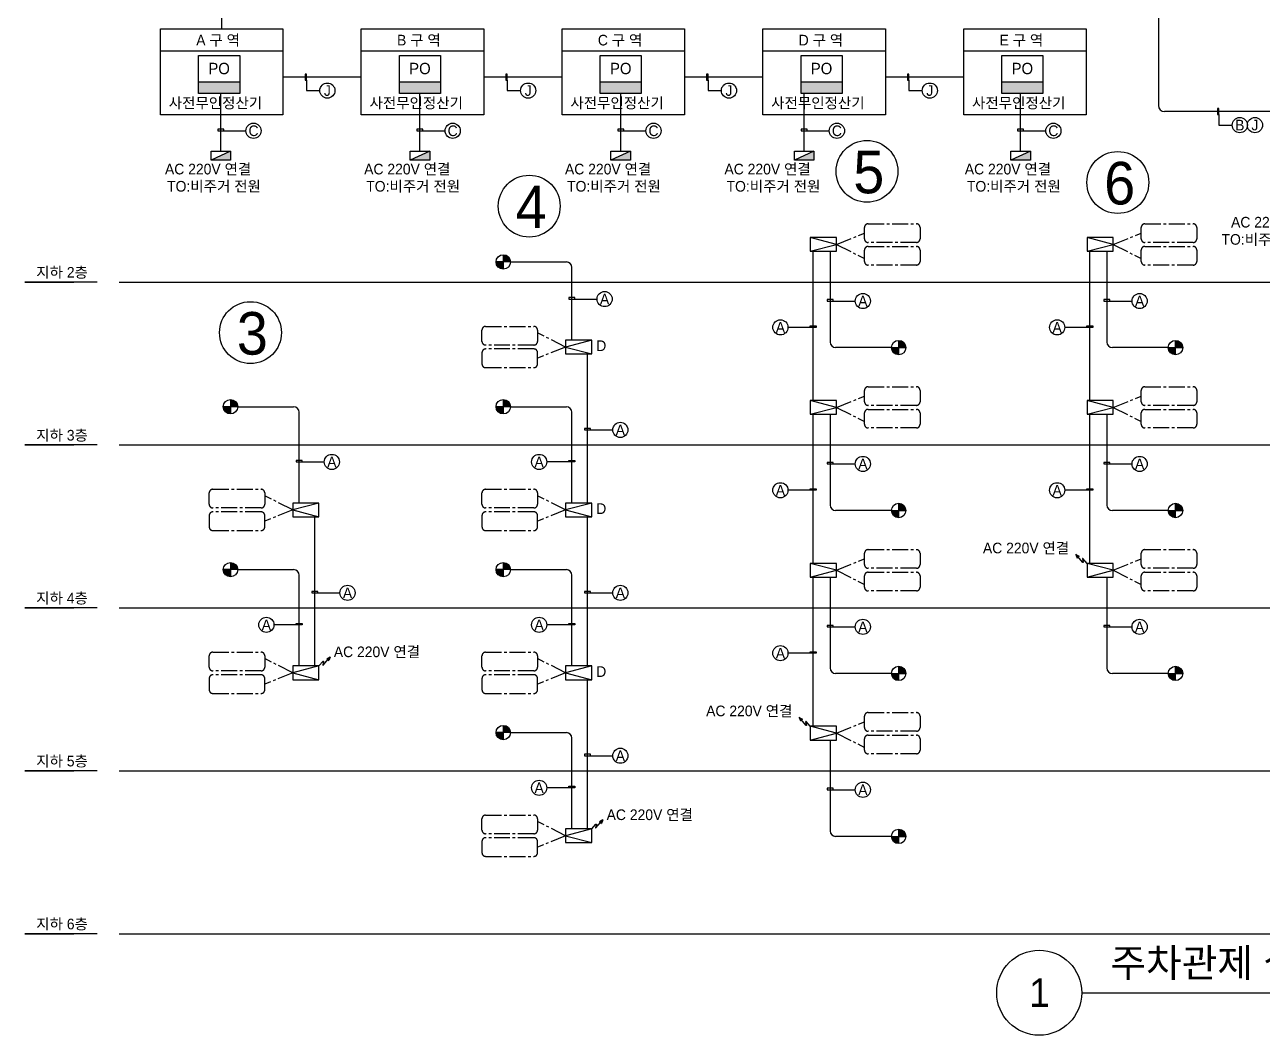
# Model space of a CAD drawing. Header units: millimetres. Extents: x 5818 to 80822, y 2110 to 56558.
# Drawn here: x 5827 to 40745, y 3216 to 31698 of the extents above; entities that cross this region are included whole.
import ezdxf
from ezdxf.enums import TextEntityAlignment as Align

# ---------------------------------------------------------------- set-up
doc = ezdxf.new("R2010")
doc.units = ezdxf.units.MM
doc.header["$LTSCALE"] = 600
doc.header["$MEASUREMENT"] = 0
doc.linetypes.add('CENTER2', pattern=[1.125, 0.75, -0.125, 0.125, -0.125])
for name, color, linetype in [('5', 2, 'CONTINUOUS'), ('e-con', 1, 'CONTINUOUS'), ('e-text', 6, 'CONTINUOUS'), ('e-text-box', 7, 'CONTINUOUS'), ('ITS', 6, 'CONTINUOUS'), ('RXSYMBOL', 7, 'CONTINUOUS'), ('TXT', 3, 'CONTINUOUS')]:
    doc.layers.add(name, color=color, linetype=linetype)
doc.styles.add('돋움', font='Dotum.TTF')

msp = doc.modelspace()

# ---------------------------------------------------------------- hatches: boundary and pattern name
at = {"layer": '5', "ltscale": 2}
h = msp.add_hatch(color=7, dxfattribs=at)
h.dxf.hatch_style = 1
h.paths.add_polyline_path([(10727, 30094), (10727, 29763), (11887, 29763), (11887, 30094)])
h = msp.add_hatch(color=7, dxfattribs=at)
h.dxf.hatch_style = 1
h.paths.add_polyline_path([(16389, 30094), (16389, 29763), (17549, 29763), (17549, 30094)])
h = msp.add_hatch(color=7, dxfattribs=at)
h.dxf.hatch_style = 1
h.paths.add_polyline_path([(22051, 30094), (22051, 29763), (23210, 29763), (23210, 30094)])
h = msp.add_hatch(color=7, dxfattribs=at)
h.dxf.hatch_style = 1
h.paths.add_polyline_path([(27713, 30094), (27713, 29763), (28872, 29763), (28872, 30094)])
h = msp.add_hatch(color=7, dxfattribs=at)
h.dxf.hatch_style = 1
h.paths.add_polyline_path([(33374, 30094), (33374, 29763), (34534, 29763), (34534, 30094)])
at = {"layer": 'e-text-box'}
for points in [[(11629, 27877), (11629, 28133), (11078, 27877)], [(17244, 27877), (17244, 28133), (16694, 27877)], [(22906, 27877), (22906, 28133), (22355, 27877)], [(28077, 27877), (28077, 28133), (27526, 27877)], [(34180, 27877), (34180, 28133), (33629, 27877)]]:
    msp.add_hatch(color=256, dxfattribs=at).paths.add_polyline_path(points)
h = msp.add_hatch(color=256, dxfattribs=at)
h.paths.add_polyline_path([(19522, 25013), (19319, 25013), (19319, 25216, -0.414214)])
h.paths.add_polyline_path([(19319, 24811, -0.414214), (19117, 25013), (19319, 25013)])
h = msp.add_hatch(color=256, dxfattribs=at)
h.paths.add_polyline_path([(30265, 22598), (30467, 22598), (30467, 22395, -0.414214)])
h.paths.add_polyline_path([(30467, 22800, -0.414214), (30670, 22598), (30467, 22598)])
h = msp.add_hatch(color=256, dxfattribs=at)
h.paths.add_polyline_path([(38068, 22598), (38271, 22598), (38271, 22395, -0.414214)])
h.paths.add_polyline_path([(38271, 22800, -0.414214), (38473, 22598), (38271, 22598)])
h = msp.add_hatch(color=256, dxfattribs=at)
h.paths.add_polyline_path([(11831, 20931), (11628, 20931), (11628, 21134, -0.414214)])
h.paths.add_polyline_path([(11628, 20729, -0.414214), (11426, 20931), (11628, 20931)])
h = msp.add_hatch(color=256, dxfattribs=at)
h.paths.add_polyline_path([(19522, 20931), (19319, 20931), (19319, 21134, -0.414214)])
h.paths.add_polyline_path([(19319, 20729, -0.414214), (19117, 20931), (19319, 20931)])
h = msp.add_hatch(color=256, dxfattribs=at)
h.paths.add_polyline_path([(30265, 18006), (30467, 18006), (30467, 17803, -0.414214)])
h.paths.add_polyline_path([(30467, 18208, -0.414214), (30670, 18006), (30467, 18006)])
h = msp.add_hatch(color=256, dxfattribs=at)
h.paths.add_polyline_path([(38068, 18006), (38271, 18006), (38271, 17803, -0.414214)])
h.paths.add_polyline_path([(38271, 18208, -0.414214), (38473, 18006), (38271, 18006)])
h = msp.add_hatch(color=256, dxfattribs=at)
h.paths.add_polyline_path([(11831, 16339), (11628, 16339), (11628, 16542, -0.414214)])
h.paths.add_polyline_path([(11628, 16137, -0.414214), (11426, 16339), (11628, 16339)])
h = msp.add_hatch(color=256, dxfattribs=at)
h.paths.add_polyline_path([(19522, 16339), (19319, 16339), (19319, 16542, -0.414214)])
h.paths.add_polyline_path([(19319, 16137, -0.414214), (19117, 16339), (19319, 16339)])
h = msp.add_hatch(color=256, dxfattribs=at)
h.paths.add_polyline_path([(30265, 13413), (30467, 13413), (30467, 13211, -0.414214)])
h.paths.add_polyline_path([(30467, 13616, -0.414214), (30670, 13413), (30467, 13413)])
h = msp.add_hatch(color=256, dxfattribs=at)
h.paths.add_polyline_path([(38068, 13413), (38271, 13413), (38271, 13211, -0.414214)])
h.paths.add_polyline_path([(38271, 13616, -0.414214), (38473, 13413), (38271, 13413)])
h = msp.add_hatch(color=256, dxfattribs=at)
h.paths.add_polyline_path([(19522, 11747), (19319, 11747), (19319, 11950, -0.414214)])
h.paths.add_polyline_path([(19319, 11545, -0.414214), (19117, 11747), (19319, 11747)])
h = msp.add_hatch(color=256, dxfattribs=at)
h.paths.add_polyline_path([(30265, 8821), (30467, 8821), (30467, 8619, -0.414214)])
h.paths.add_polyline_path([(30467, 9024, -0.414214), (30670, 8821), (30467, 8821)])

# ---------------------------------------------------------------- linework, layer by layer
at = {"layer": 'e-con'}
for p, q in [((9652, 30959), (13107, 30959)), ((15313, 30959), (18769, 30959)), ((20975, 30959), (24431, 30959)), ((26637, 30959), (30092, 30959)), ((32299, 30959), (35754, 30959)), ((11353, 28133), (11353, 29763)), ((16969, 28133), (16969, 29763)), ((22631, 28133), (22631, 29763)), ((27802, 28133), (27802, 29763)), ((33904, 28133), (33904, 29763))]:
    msp.add_line(p, q, dxfattribs=at)
for points in [[(9652, 31581), (13107, 31581), (13107, 29163), (9652, 29163)], [(15313, 31581), (18769, 31581), (18769, 29163), (15313, 29163)], [(20975, 31581), (24431, 31581), (24431, 29163), (20975, 29163)], [(26637, 31581), (30092, 31581), (30092, 29163), (26637, 29163)], [(32299, 31581), (35754, 31581), (35754, 29163), (32299, 29163)]]:
    msp.add_lwpolyline(points, close=True, dxfattribs=at)
for centre in [(29573, 27567), (36645, 27252), (20050, 26585), (12191, 23020)]:
    msp.add_circle(centre, 872, dxfattribs=at)
at = {"layer": 'e-text-box'}
for p, q in [((37789, 42029), (37789, 29422)), ((11379, 31581), (11379, 32234)), ((15313, 30222), (13107, 30222)), ((13770, 30137), (13770, 29842)), ((20975, 30222), (18769, 30222)), ((19432, 30137), (19432, 29842)), ((26637, 30222), (24431, 30222)), ((25093, 30137), (25093, 29842)), ((32299, 30222), (30092, 30222)), ((30755, 30137), (30755, 29842)), ((13770, 29842), (14145, 29842)), ((19432, 29842), (19807, 29842)), ((25093, 29842), (25469, 29842)), ((30755, 29842), (31130, 29842)), ((50789, 29249), (37962, 29249)), ((39495, 29164), (39495, 28870)), ((11268, 28710), (12063, 28710)), ((16884, 28710), (17678, 28710)), ((22545, 28710), (23340, 28710)), ((27716, 28710), (28511, 28710)), ((33819, 28710), (34614, 28710)), ((39495, 28870), (39870, 28870)), ((11629, 28133), (11078, 27877)), ((17244, 28133), (16694, 27877)), ((22906, 28133), (22355, 27877)), ((28077, 28133), (27526, 27877)), ((34180, 28133), (33629, 27877)), ((28712, 25506), (27974, 25699)), ((27974, 25313), (28712, 25506)), ((36515, 25506), (35777, 25699)), ((35777, 25313), (36515, 25506)), ((19319, 25216), (19319, 24811)), ((28055, 21107), (28055, 25313)), ((28534, 25313), (28534, 22753)), ((35858, 21107), (35858, 25313)), ((36337, 25313), (36337, 22753)), ((19522, 25013), (19117, 25013)), ((19522, 25013), (21098, 25013)), ((21253, 22809), (21253, 24858)), ((7869, 24446), (5827, 24446)), ((5827, 24446), (7207, 24446)), ((8491, 24446), (61296, 24446)), ((21167, 23967), (21962, 23967)), ((28449, 23911), (29244, 23911)), ((36252, 23911), (37047, 23911)), ((28140, 23169), (27345, 23169)), ((35943, 23169), (35148, 23169)), ((21813, 22809), (21075, 22615)), ((30467, 22395), (30467, 22800)), ((38271, 22395), (38271, 22800)), ((21075, 22615), (21813, 22422)), ((21696, 18216), (21696, 22422)), ((30265, 22598), (28689, 22598)), ((30265, 22598), (30670, 22598)), ((38068, 22598), (36492, 22598)), ((38068, 22598), (38473, 22598)), ((11628, 21134), (11628, 20729)), ((19319, 21134), (19319, 20729)), ((28712, 20914), (27974, 21107)), ((36515, 20914), (35777, 21107)), ((11831, 20931), (11426, 20931)), ((11831, 20931), (13407, 20931)), ((13562, 18216), (13562, 20776)), ((19522, 20931), (19117, 20931)), ((19522, 20931), (21098, 20931)), ((21253, 18216), (21253, 20776)), ((27974, 20720), (28712, 20914)), ((28055, 16515), (28055, 20720)), ((28534, 20720), (28534, 18161)), ((35777, 20720), (36515, 20914)), ((35858, 16515), (35858, 20720)), ((36337, 20720), (36337, 18161)), ((21611, 20278), (22405, 20278)), ((7869, 19854), (5827, 19854)), ((5827, 19854), (7207, 19854)), ((8491, 19854), (61296, 19854)), ((13476, 19375), (14271, 19375)), ((21338, 19375), (20543, 19375)), ((28449, 19319), (29244, 19319)), ((36252, 19319), (37047, 19319)), ((28140, 18577), (27345, 18577)), ((35943, 18577), (35148, 18577)), ((14122, 18216), (13384, 18023)), ((21813, 18216), (21075, 18023)), ((30467, 17803), (30467, 18208)), ((38271, 17803), (38271, 18208)), ((13384, 18023), (14122, 17830)), ((14005, 13624), (14005, 17830)), ((21075, 18023), (21813, 17830)), ((21696, 13624), (21696, 17830)), ((30265, 18006), (28689, 18006)), ((30265, 18006), (30670, 18006)), ((38068, 18006), (36492, 18006)), ((38068, 18006), (38473, 18006)), ((35463, 16768), (35557, 16715)), ((35463, 16768), (35501, 16667)), ((11628, 16542), (11628, 16137)), ((19319, 16542), (19319, 16137)), ((28712, 16322), (27974, 16515)), ((35557, 16715), (35501, 16667)), ((36515, 16322), (35777, 16515)), ((11831, 16339), (11426, 16339)), ((11831, 16339), (13407, 16339)), ((13562, 13624), (13562, 16184)), ((19522, 16339), (19117, 16339)), ((19522, 16339), (21098, 16339)), ((21253, 13624), (21253, 16184)), ((27974, 16128), (28712, 16322)), ((28055, 11923), (28055, 16128)), ((28534, 16128), (28534, 13568)), ((35777, 16128), (36515, 16322)), ((36337, 16128), (36337, 13568)), ((13920, 15686), (14714, 15686)), ((21611, 15686), (22405, 15686)), ((7869, 15262), (5827, 15262)), ((5827, 15262), (7207, 15262)), ((8491, 15262), (61296, 15262)), ((13647, 14783), (12852, 14783)), ((21338, 14783), (20543, 14783)), ((28449, 14727), (29244, 14727)), ((36252, 14727), (37047, 14727)), ((28140, 13985), (27345, 13985)), ((14122, 13624), (13384, 13431)), ((14436, 13877), (14342, 13824)), ((14342, 13824), (14398, 13776)), ((14436, 13877), (14398, 13776)), ((21813, 13624), (21075, 13431)), ((13384, 13431), (14122, 13238)), ((21075, 13431), (21813, 13238)), ((30265, 13413), (28689, 13413)), ((30265, 13413), (30670, 13413)), ((30467, 13211), (30467, 13616)), ((38068, 13413), (36492, 13413)), ((38068, 13413), (38473, 13413)), ((38271, 13211), (38271, 13616)), ((21696, 9032), (21696, 13238)), ((19319, 11950), (19319, 11545)), ((27660, 12176), (27754, 12123)), ((27660, 12176), (27698, 12075)), ((27754, 12123), (27698, 12075)), ((28712, 11730), (27974, 11923)), ((19522, 11747), (19117, 11747)), ((19522, 11747), (21098, 11747)), ((21253, 9032), (21253, 11592)), ((27974, 11536), (28712, 11730)), ((28534, 11536), (28534, 8976)), ((21611, 11094), (22405, 11094)), ((7869, 10670), (5827, 10670)), ((5827, 10670), (7207, 10670)), ((8491, 10670), (61296, 10670)), ((21338, 10191), (20543, 10191)), ((28449, 10135), (29244, 10135)), ((22126, 9285), (22032, 9232)), ((22032, 9232), (22089, 9184)), ((22126, 9285), (22089, 9184)), ((21813, 9032), (21075, 8839)), ((21075, 8839), (21813, 8645)), ((30265, 8821), (28689, 8821)), ((30265, 8821), (30670, 8821)), ((30467, 8619), (30467, 9024)), ((7869, 6078), (5827, 6078)), ((5827, 6078), (7207, 6078)), ((8491, 6078), (61296, 6078))]:
    msp.add_line(p, q, dxfattribs=at)
at = {"layer": 'e-text-box', "linetype": 'CENTER2'}
for p, q in [((28712, 25506), (29502, 25825)), ((28712, 25506), (29502, 25106)), ((36515, 25506), (37305, 25825)), ((36515, 25506), (37305, 25106)), ((21075, 22615), (20285, 23015)), ((21075, 22615), (20285, 22297)), ((28712, 20914), (29502, 21232)), ((36515, 20914), (37305, 21232)), ((28712, 20914), (29502, 20514)), ((36515, 20914), (37305, 20514)), ((13384, 18023), (12594, 18423)), ((21075, 18023), (20285, 18423)), ((13384, 18023), (12594, 17705)), ((21075, 18023), (20285, 17705)), ((28712, 16322), (29502, 16640)), ((36515, 16322), (37305, 16640)), ((28712, 16322), (29502, 15922)), ((36515, 16322), (37305, 15922)), ((13384, 13431), (12594, 13831)), ((21075, 13431), (20285, 13831)), ((13384, 13431), (12594, 13112)), ((21075, 13431), (20285, 13112)), ((28712, 11730), (29502, 12048)), ((28712, 11730), (29502, 11330)), ((21075, 8839), (20285, 9239)), ((21075, 8839), (20285, 8520))]:
    msp.add_line(p, q, dxfattribs=at)
at = {"layer": 'e-text-box'}
for points in [[(13729, 30307), (13729, 30137), (13770, 30137), (13770, 30307)], [(19391, 30307), (19391, 30137), (19432, 30137), (19432, 30307)], [(25052, 30307), (25052, 30137), (25093, 30137), (25093, 30307)], [(30714, 30307), (30714, 30137), (30755, 30137), (30755, 30307)], [(39454, 29335), (39454, 29164), (39495, 29164), (39495, 29335)], [(11268, 28710), (11439, 28710), (11439, 28751), (11268, 28751)], [(16884, 28710), (17054, 28710), (17054, 28751), (16884, 28751)], [(22545, 28710), (22716, 28710), (22716, 28751), (22545, 28751)], [(27716, 28710), (27887, 28710), (27887, 28751), (27716, 28751)], [(33819, 28710), (33990, 28710), (33990, 28751), (33819, 28751)], [(11078, 28133), (11629, 28133), (11629, 27877), (11078, 27877)], [(16694, 28133), (17244, 28133), (17244, 27877), (16694, 27877)], [(22355, 28133), (22906, 28133), (22906, 27877), (22355, 27877)], [(27526, 28133), (28077, 28133), (28077, 27877), (27526, 27877)], [(33629, 28133), (34180, 28133), (34180, 27877), (33629, 27877)], [(27974, 25313), (28712, 25313), (28712, 25699), (27974, 25699)], [(35777, 25313), (36515, 25313), (36515, 25699), (35777, 25699)], [(21167, 23967), (21338, 23967), (21338, 24008), (21167, 24008)], [(28449, 23911), (28619, 23911), (28619, 23952), (28449, 23952)], [(36252, 23911), (36422, 23911), (36422, 23952), (36252, 23952)], [(28140, 23169), (27969, 23169), (27969, 23210), (28140, 23210)], [(35943, 23169), (35772, 23169), (35772, 23210), (35943, 23210)], [(21813, 22809), (21075, 22809), (21075, 22422), (21813, 22422)], [(27974, 20720), (28712, 20720), (28712, 21107), (27974, 21107)], [(35777, 20720), (36515, 20720), (36515, 21107), (35777, 21107)], [(21611, 20278), (21781, 20278), (21781, 20319), (21611, 20319)], [(13476, 19375), (13647, 19375), (13647, 19416), (13476, 19416)], [(21338, 19375), (21167, 19375), (21167, 19416), (21338, 19416)], [(28449, 19319), (28619, 19319), (28619, 19360), (28449, 19360)], [(36252, 19319), (36422, 19319), (36422, 19360), (36252, 19360)], [(28140, 18577), (27969, 18577), (27969, 18618), (28140, 18618)], [(35943, 18577), (35772, 18577), (35772, 18618), (35943, 18618)], [(14122, 18216), (13384, 18216), (13384, 17830), (14122, 17830)], [(21813, 18216), (21075, 18216), (21075, 17830), (21813, 17830)], [(27974, 16128), (28712, 16128), (28712, 16515), (27974, 16515)], [(35777, 16128), (36515, 16128), (36515, 16515), (35777, 16515)], [(13920, 15686), (14090, 15686), (14090, 15727), (13920, 15727)], [(21611, 15686), (21781, 15686), (21781, 15727), (21611, 15727)], [(13647, 14783), (13476, 14783), (13476, 14824), (13647, 14824)], [(21338, 14783), (21167, 14783), (21167, 14824), (21338, 14824)], [(28449, 14727), (28619, 14727), (28619, 14768), (28449, 14768)], [(36252, 14727), (36422, 14727), (36422, 14768), (36252, 14768)], [(28140, 13985), (27969, 13985), (27969, 14026), (28140, 14026)], [(14122, 13624), (13384, 13624), (13384, 13238), (14122, 13238)], [(21813, 13624), (21075, 13624), (21075, 13238), (21813, 13238)], [(27974, 11536), (28712, 11536), (28712, 11923), (27974, 11923)], [(21611, 11094), (21781, 11094), (21781, 11135), (21611, 11135)], [(21338, 10191), (21167, 10191), (21167, 10232), (21338, 10232)], [(28449, 10135), (28619, 10135), (28619, 10176), (28449, 10176)], [(21813, 9032), (21075, 9032), (21075, 8645), (21813, 8645)]]:
    msp.add_lwpolyline(points, close=True, dxfattribs=at)
at = {"layer": 'e-text-box', "linetype": 'CENTER2'}
for points in [[(30966, 25562), (29605, 25562, -0.414214), (29502, 25665), (29502, 25984, -0.414214), (29605, 26087), (30966, 26087, -0.414214), (31069, 25984), (31069, 25665, -0.414214)], [(38769, 25562), (37408, 25562, -0.414214), (37305, 25665), (37305, 25984, -0.414214), (37408, 26087), (38769, 26087, -0.414214), (38872, 25984), (38872, 25665, -0.414214)], [(30966, 24925), (29605, 24925, -0.414214), (29502, 25028), (29502, 25347, -0.414214), (29605, 25450), (30966, 25450, -0.414214), (31069, 25347), (31069, 25028, -0.414214)], [(38769, 24925), (37408, 24925, -0.414214), (37305, 25028), (37305, 25347, -0.414214), (37408, 25450), (38769, 25450, -0.414214), (38872, 25347), (38872, 25028, -0.414214)], [(18821, 23196), (20182, 23196, -0.414214), (20285, 23093), (20285, 22774, -0.414214), (20182, 22671), (18821, 22671, -0.414214), (18718, 22774), (18718, 23093, -0.414214)], [(18821, 22034), (20182, 22034, 0.414214), (20285, 22137), (20285, 22456, 0.414214), (20182, 22559), (18821, 22559, 0.414214), (18718, 22456), (18718, 22137, 0.414214)], [(30966, 20970), (29605, 20970, -0.414214), (29502, 21073), (29502, 21392, -0.414214), (29605, 21495), (30966, 21495, -0.414214), (31069, 21392), (31069, 21073, -0.414214)], [(38769, 20970), (37408, 20970, -0.414214), (37305, 21073), (37305, 21392, -0.414214), (37408, 21495), (38769, 21495, -0.414214), (38872, 21392), (38872, 21073, -0.414214)], [(30966, 20333), (29605, 20333, -0.414214), (29502, 20436), (29502, 20755, -0.414214), (29605, 20858), (30966, 20858, -0.414214), (31069, 20755), (31069, 20436, -0.414214)], [(38769, 20333), (37408, 20333, -0.414214), (37305, 20436), (37305, 20755, -0.414214), (37408, 20858), (38769, 20858, -0.414214), (38872, 20755), (38872, 20436, -0.414214)], [(11130, 18604), (12491, 18604, -0.414214), (12594, 18501), (12594, 18182, -0.414214), (12491, 18079), (11130, 18079, -0.414214), (11027, 18182), (11027, 18501, -0.414214)], [(18821, 18604), (20182, 18604, -0.414214), (20285, 18501), (20285, 18182, -0.414214), (20182, 18079), (18821, 18079, -0.414214), (18718, 18182), (18718, 18501, -0.414214)], [(11130, 17442), (12491, 17442, 0.414214), (12594, 17545), (12594, 17864, 0.414214), (12491, 17967), (11130, 17967, 0.414214), (11027, 17864), (11027, 17545, 0.414214)], [(18821, 17442), (20182, 17442, 0.414214), (20285, 17545), (20285, 17864, 0.414214), (20182, 17967), (18821, 17967, 0.414214), (18718, 17864), (18718, 17545, 0.414214)], [(30966, 16378), (29605, 16378, -0.414214), (29502, 16481), (29502, 16800, -0.414214), (29605, 16903), (30966, 16903, -0.414214), (31069, 16800), (31069, 16481, -0.414214)], [(38769, 16378), (37408, 16378, -0.414214), (37305, 16481), (37305, 16800, -0.414214), (37408, 16903), (38769, 16903, -0.414214), (38872, 16800), (38872, 16481, -0.414214)], [(30966, 15741), (29605, 15741, -0.414214), (29502, 15844), (29502, 16162, -0.414214), (29605, 16266), (30966, 16266, -0.414214), (31069, 16162), (31069, 15844, -0.414214)], [(38769, 15741), (37408, 15741, -0.414214), (37305, 15844), (37305, 16162, -0.414214), (37408, 16266), (38769, 16266, -0.414214), (38872, 16162), (38872, 15844, -0.414214)], [(11130, 14012), (12491, 14012, -0.414214), (12594, 13909), (12594, 13590, -0.414214), (12491, 13487), (11130, 13487, -0.414214), (11027, 13590), (11027, 13909, -0.414214)], [(18821, 14012), (20182, 14012, -0.414214), (20285, 13909), (20285, 13590, -0.414214), (20182, 13487), (18821, 13487, -0.414214), (18718, 13590), (18718, 13909, -0.414214)], [(11130, 12850), (12491, 12850, 0.414214), (12594, 12953), (12594, 13272, 0.414214), (12491, 13375), (11130, 13375, 0.414214), (11027, 13272), (11027, 12953, 0.414214)], [(18821, 12850), (20182, 12850, 0.414214), (20285, 12953), (20285, 13272, 0.414214), (20182, 13375), (18821, 13375, 0.414214), (18718, 13272), (18718, 12953, 0.414214)], [(30966, 11786), (29605, 11786, -0.414214), (29502, 11889), (29502, 12207, -0.414214), (29605, 12311), (30966, 12311, -0.414214), (31069, 12207), (31069, 11889, -0.414214)], [(30966, 11149), (29605, 11149, -0.414214), (29502, 11252), (29502, 11570, -0.414214), (29605, 11674), (30966, 11674, -0.414214), (31069, 11570), (31069, 11252, -0.414214)], [(18821, 9420), (20182, 9420, -0.414214), (20285, 9317), (20285, 8998, -0.414214), (20182, 8895), (18821, 8895, -0.414214), (18718, 8998), (18718, 9317, -0.414214)], [(18821, 8258), (20182, 8258, 0.414214), (20285, 8361), (20285, 8680, 0.414214), (20182, 8783), (18821, 8783, 0.414214), (18718, 8680), (18718, 8361, 0.414214)]]:
    msp.add_lwpolyline(points, format="xyb", close=True, dxfattribs=at)
at = {"layer": 'e-text-box'}
for points in [[(35777, 16515), (35659, 16650, 0.78264), (35647, 16643), (35670, 16547, -0.789158), (35658, 16541), (35462, 16771)], [(14122, 13624), (14240, 13759, -0.78264), (14252, 13752), (14229, 13656, 0.789158), (14241, 13650), (14436, 13880)], [(27974, 11923), (27856, 12057, 0.78264), (27844, 12051), (27867, 11955, -0.789158), (27855, 11949), (27659, 12179)], [(21813, 9032), (21931, 9167, -0.78264), (21943, 9160), (21920, 9064, 0.789158), (21932, 9058), (22127, 9288)]]:
    msp.add_lwpolyline(points, format="xyb", dxfattribs=at)
for centre, radius in [((14359, 29842), 214), ((20021, 29842), 214), ((25682, 29842), 214), ((31344, 29842), 214), ((40084, 28870), 214), ((40511, 28870), 214), ((12277, 28710), 214), ((17892, 28710), 214), ((23554, 28710), 214), ((28725, 28710), 214), ((34828, 28710), 214), ((19319, 25013), 203), ((22176, 23967), 214), ((29457, 23911), 214), ((37260, 23911), 214), ((27132, 23169), 214), ((34935, 23169), 214), ((30467, 22598), 203), ((38271, 22598), 203), ((11628, 20931), 203), ((19319, 20931), 203), ((22619, 20278), 214), ((14485, 19375), 214), ((20329, 19375), 214), ((29457, 19319), 214), ((37260, 19319), 214), ((27132, 18577), 214), ((34935, 18577), 214), ((30467, 18006), 203), ((38271, 18006), 203), ((11628, 16339), 203), ((19319, 16339), 203), ((14928, 15686), 214), ((22619, 15686), 214), ((12639, 14783), 214), ((20329, 14783), 214), ((29457, 14727), 214), ((37260, 14727), 214), ((27132, 13985), 214), ((30467, 13413), 203), ((38271, 13413), 203), ((19319, 11747), 203), ((22619, 11094), 214), ((20329, 10191), 214), ((29457, 10135), 214), ((30467, 8821), 203)]:
    msp.add_circle(centre, radius, dxfattribs=at)
for centre, radius, start, end in [((37962, 29422), 173, 180, 270), ((21098, 24858), 155, 0, 90), ((28689, 22753), 155, 180, 270), ((36492, 22753), 155, 180, 270), ((13407, 20776), 155, 0, 90), ((21098, 20776), 155, 0, 90), ((28689, 18161), 155, 180, 270), ((36492, 18161), 155, 180, 270), ((13407, 16184), 155, 0, 90), ((21098, 16184), 155, 0, 90), ((28689, 13568), 155, 180, 270), ((36492, 13568), 155, 180, 270), ((21098, 11592), 155, 0, 90), ((28689, 8976), 155, 180, 270)]:
    msp.add_arc(centre, radius, start, end, dxfattribs=at)
at = {"layer": 'ITS', "color": 7, "lineweight": -3}
for p, q in [((10727, 29763), (10727, 30836)), ((10727, 30836), (11887, 30836)), ((11887, 30836), (11887, 29763)), ((16389, 29763), (16389, 30836)), ((16389, 30836), (17549, 30836)), ((17549, 30836), (17549, 29763)), ((22051, 29763), (22051, 30836)), ((22051, 30836), (23210, 30836)), ((23210, 30836), (23210, 29763)), ((27713, 29763), (27713, 30836)), ((27713, 30836), (28872, 30836)), ((28872, 30836), (28872, 29763)), ((33374, 29763), (33374, 30836)), ((33374, 30836), (34534, 30836)), ((34534, 30836), (34534, 29763)), ((10727, 30094), (11887, 30094)), ((16389, 30094), (17549, 30094)), ((22051, 30094), (23210, 30094)), ((27713, 30094), (28872, 30094)), ((33374, 30094), (34534, 30094)), ((11887, 29763), (10727, 29763)), ((17549, 29763), (16389, 29763)), ((23210, 29763), (22051, 29763)), ((28872, 29763), (27713, 29763)), ((34534, 29763), (33374, 29763))]:
    msp.add_line(p, q, dxfattribs=at)
at = {"layer": 'RXSYMBOL'}
msp.add_line((35629, 4415), (47938, 4415), dxfattribs=at)
msp.add_circle((34430, 4415), 1199, dxfattribs=at)

# ---------------------------------------------------------------- texts
at = {"layer": 'e-text', "linetype": 'Continuous', "style": '돋움'}
for s, height, p in [('A 구 역', 300, (10662, 31115)), ('B 구 역', 300, (16323, 31115)), ('C 구 역', 300, (21985, 31115)), ('D 구 역', 300, (27647, 31115)), ('E 구 역', 300, (33309, 31115)), ('사전무인정산기', 300, (9887, 29344)), ('사전무인정산기', 300, (15548, 29344)), ('사전무인정산기', 300, (21210, 29344)), ('사전무인정산기', 300, (26872, 29344)), ('사전무인정산기', 300, (32534, 29344)), ('5', 1200, (29188, 26947)), ('AC 220V 연결', 300, (9780, 27480)), ('AC 220V 연결', 300, (15396, 27480)), ('AC 220V 연결', 300, (21058, 27480)), ('AC 220V 연결', 300, (25554, 27480)), ('AC 220V 연결', 300, (32331, 27480)), ('6', 1200, (36261, 26633)), ('4', 1200, (19666, 25965)), ('AC 220V 연결', 300, (39838, 25983)), ('3', 1200, (11807, 22400)), ('D', 300, (21939, 22501)), ('D', 300, (21939, 17909)), ('AC 220V 연결', 300, (32842, 16799)), ('AC 220V 연결', 300, (14541, 13873)), ('D', 300, (21939, 13316)), ('AC 220V 연결', 300, (25038, 12207)), ('AC 220V 연결', 300, (22232, 9281))]:
    msp.add_text(s, height=height, dxfattribs=at).set_placement(p)
at = {"layer": 'e-text', "style": '돋움'}
for s, p in [('J', (14359, 29842)), ('J', (20021, 29842)), ('J', (25682, 29842)), ('J', (31344, 29842)), ('B', (40084, 28870)), ('J', (40511, 28870)), ('C', (12277, 28710)), ('C', (17892, 28710)), ('C', (23554, 28710)), ('C', (28725, 28710)), ('C', (34828, 28710)), ('지하 2층', (6879, 24724)), ('A', (22176, 23967)), ('A', (29457, 23911)), ('A', (37260, 23911)), ('A', (27132, 23169)), ('A', (34935, 23169)), ('지하 3층', (6879, 20132)), ('A', (22619, 20278)), ('A', (14485, 19375)), ('A', (20329, 19375)), ('A', (29457, 19319)), ('A', (37260, 19319)), ('A', (27132, 18577)), ('A', (34935, 18577)), ('지하 4층', (6879, 15540)), ('A', (14928, 15686)), ('A', (22619, 15686)), ('A', (12639, 14783)), ('A', (20329, 14783)), ('A', (29457, 14727)), ('A', (37260, 14727)), ('A', (27132, 13985)), ('A', (22619, 11094)), ('지하 5층', (6879, 10947)), ('A', (20329, 10191)), ('A', (29457, 10135)), ('지하 6층', (6879, 6355))]:
    msp.add_text(s, height=300, dxfattribs=at).set_placement(p, align=Align.MIDDLE)
at = {"layer": 'e-text', "color": 3, "linetype": 'Continuous', "style": '돋움'}
for p in [(9840, 26995), (15455, 26995), (21117, 26995), (25614, 26995), (32391, 26995), (39569, 25498)]:
    msp.add_text('TO:비주거 전원', height=300, dxfattribs=at).set_placement(p)
at = {"layer": 'ITS', "color": 7, "style": '돋움'}
for p in [(11307, 30465), (16969, 30465), (22631, 30465), (28292, 30465), (33954, 30465)]:
    msp.add_text('PO', height=320, dxfattribs=at).set_placement(p, align=Align.MIDDLE_CENTER)
at = {"layer": 'TXT', "style": '돋움'}
msp.add_text('주차관제 설비 계통도', height=800, dxfattribs=at).set_placement((36439, 4855))
msp.add_text('1', height=800, dxfattribs=at).set_placement((34438, 4415), align=Align.MIDDLE)

doc.saveas('drawing.dxf')
